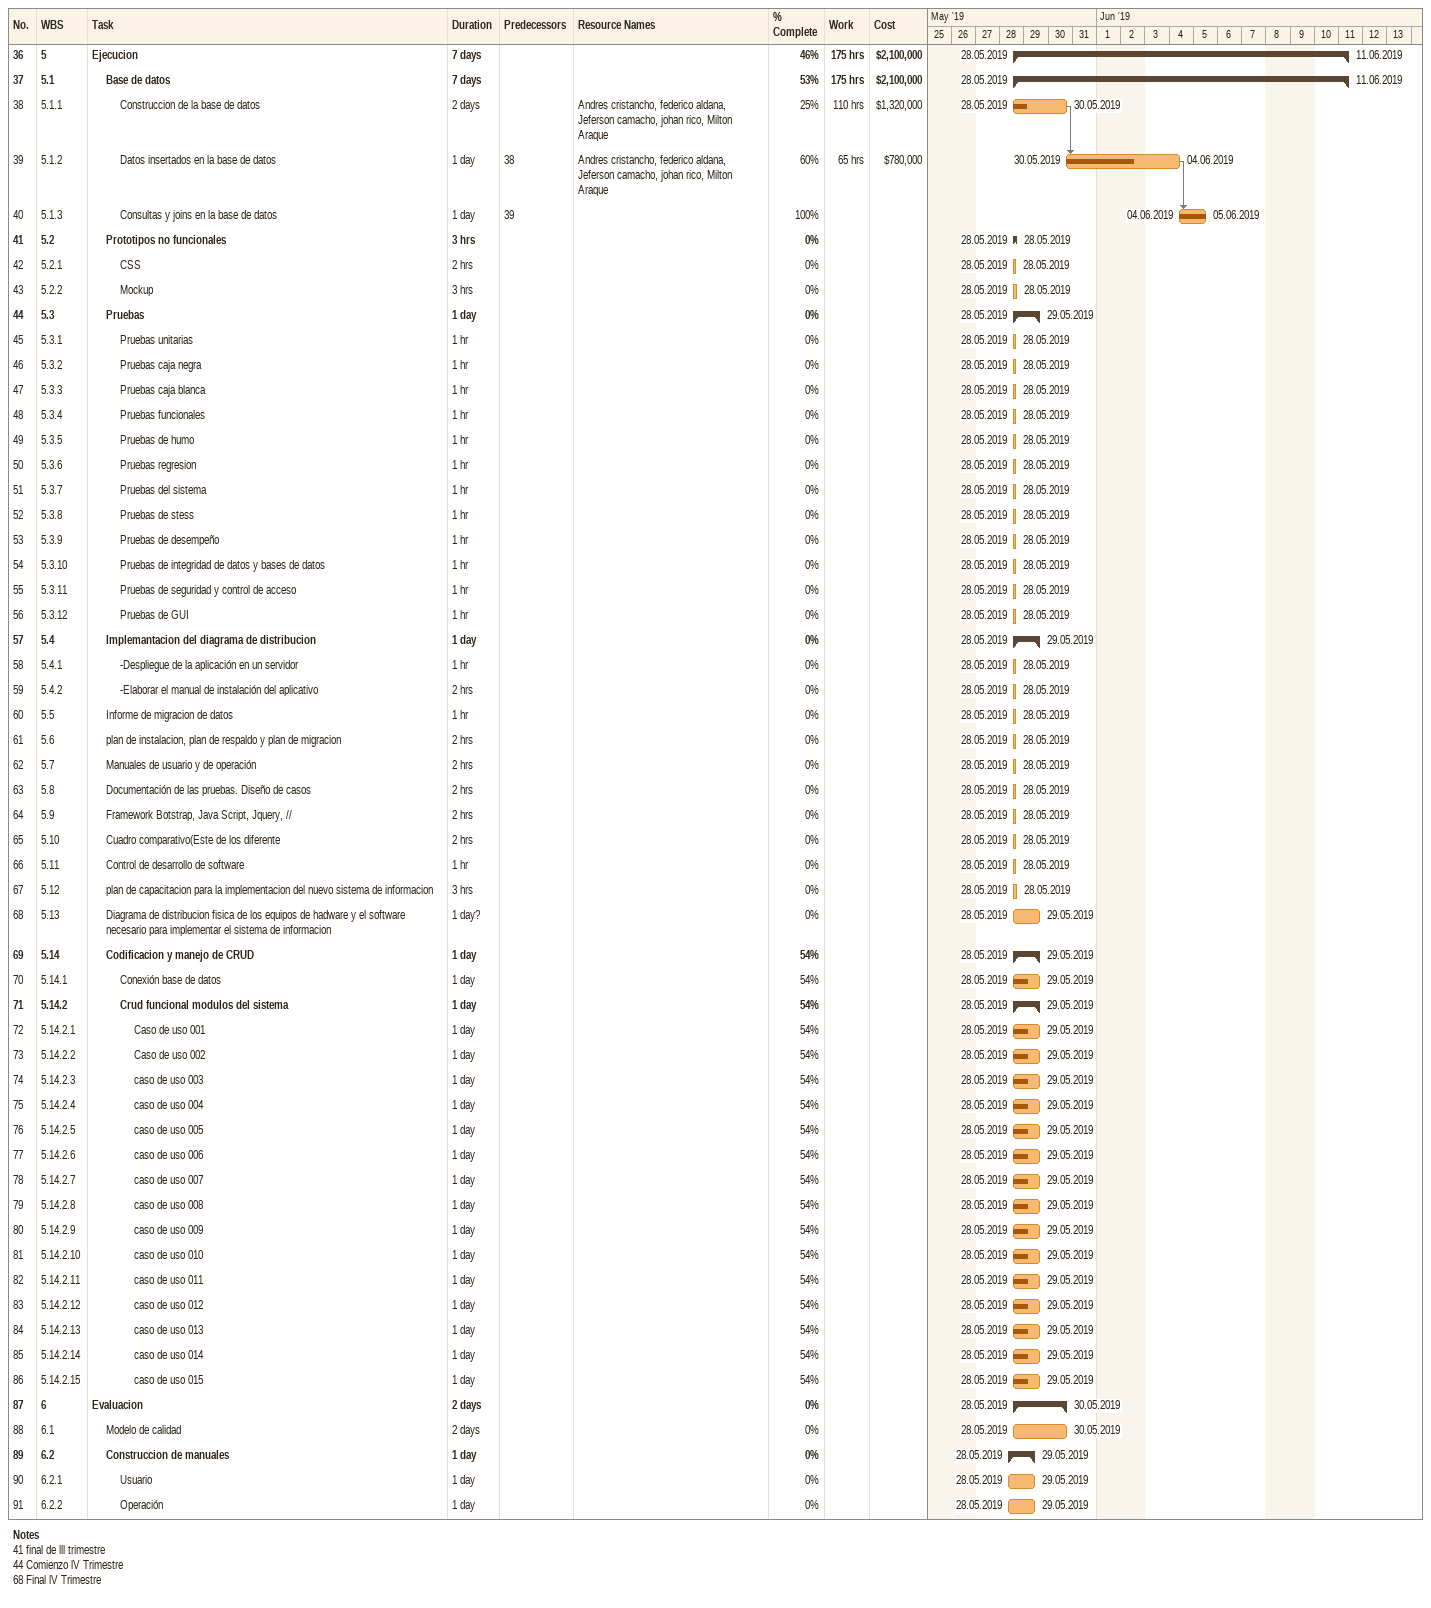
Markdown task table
| ID | WBS | Task | Duration | Start | Finish | Predecessors | Resources | % complete | Work (h) | Cost ($) |
|---|---|---|---|---|---|---|---|---|---|---|
| 36 | 5 | **Ejecucion** | 7d | 2019-05-28 | 2019-06-11 |  |  | 46 | 175 | 2100000 |
| 37 | 5.1 | **Base de datos** | 7d | 2019-05-28 | 2019-06-11 |  |  | 53 | 175 | 2100000 |
| 38 | 5.1.1 | Construccion de la base de datos | 2d | 2019-05-28 | 2019-05-30 |  | Andres cristancho, federico aldana, Jeferson camacho, johan rico, Milton Araque | 25 | 110 | 1320000 |
| 39 | 5.1.2 | Datos insertados en la base de datos | 1d | 2019-05-30 | 2019-06-04 | 38 | Andres cristancho, federico aldana, Jeferson camacho, johan rico, Milton Araque | 60 | 65 | 780000 |
| 40 | 5.1.3 | Consultas y joins en la base de datos | 1d | 2019-06-04 | 2019-06-05 | 39 |  | 100 |  |  |
| 41 | 5.2 | **Prototipos no funcionales** | 3h | 2019-05-28 | 2019-05-28 |  |  | 0 |  |  |
| 42 | 5.2.1 | CSS | 2h | 2019-05-28 | 2019-05-28 |  |  | 0 |  |  |
| 43 | 5.2.2 | Mockup | 3h | 2019-05-28 | 2019-05-28 |  |  | 0 |  |  |
| 44 | 5.3 | **Pruebas** | 1d | 2019-05-28 | 2019-05-29 |  |  | 0 |  |  |
| 45 | 5.3.1 | Pruebas unitarias | 1h | 2019-05-28 | 2019-05-28 |  |  | 0 |  |  |
| 46 | 5.3.2 | Pruebas caja negra | 1h | 2019-05-28 | 2019-05-28 |  |  | 0 |  |  |
| 47 | 5.3.3 | Pruebas caja blanca | 1h | 2019-05-28 | 2019-05-28 |  |  | 0 |  |  |
| 48 | 5.3.4 | Pruebas funcionales | 1h | 2019-05-28 | 2019-05-28 |  |  | 0 |  |  |
| 49 | 5.3.5 | Pruebas de humo | 1h | 2019-05-28 | 2019-05-28 |  |  | 0 |  |  |
| 50 | 5.3.6 | Pruebas regresion | 1h | 2019-05-28 | 2019-05-28 |  |  | 0 |  |  |
| 51 | 5.3.7 | Pruebas del sistema | 1h | 2019-05-28 | 2019-05-28 |  |  | 0 |  |  |
| 52 | 5.3.8 | Pruebas de stess | 1h | 2019-05-28 | 2019-05-28 |  |  | 0 |  |  |
| 53 | 5.3.9 | Pruebas de desempeño | 1h | 2019-05-28 | 2019-05-28 |  |  | 0 |  |  |
| 54 | 5.3.10 | Pruebas de integridad de datos y bases de datos | 1h | 2019-05-28 | 2019-05-28 |  |  | 0 |  |  |
| 55 | 5.3.11 | Pruebas de seguridad y control de acceso | 1h | 2019-05-28 | 2019-05-28 |  |  | 0 |  |  |
| 56 | 5.3.12 | Pruebas de GUI | 1h | 2019-05-28 | 2019-05-28 |  |  | 0 |  |  |
| 57 | 5.4 | **Implemantacion del diagrama de distribucion** | 1d | 2019-05-28 | 2019-05-29 |  |  | 0 |  |  |
| 58 | 5.4.1 | -Despliegue de la aplicación en un servidor | 1h | 2019-05-28 | 2019-05-28 |  |  | 0 |  |  |
| 59 | 5.4.2 | -Elaborar el manual de instalación del aplicativo | 2h | 2019-05-28 | 2019-05-28 |  |  | 0 |  |  |
| 60 | 5.5 | Informe de migracion de datos | 1h | 2019-05-28 | 2019-05-28 |  |  | 0 |  |  |
| 61 | 5.6 | plan de instalacion, plan de respaldo y plan de migracion | 2h | 2019-05-28 | 2019-05-28 |  |  | 0 |  |  |
| 62 | 5.7 | Manuales de usuario y de operación | 2h | 2019-05-28 | 2019-05-28 |  |  | 0 |  |  |
| 63 | 5.8 | Documentación de las pruebas. Diseño de casos | 2h | 2019-05-28 | 2019-05-28 |  |  | 0 |  |  |
| 64 | 5.9 | Framework Botstrap, Java Script, Jquery, // | 2h | 2019-05-28 | 2019-05-28 |  |  | 0 |  |  |
| 65 | 5.10 | Cuadro comparativo(Este de los diferente | 2h | 2019-05-28 | 2019-05-28 |  |  | 0 |  |  |
| 66 | 5.11 | Control de desarrollo de software | 1h | 2019-05-28 | 2019-05-28 |  |  | 0 |  |  |
| 67 | 5.12 | plan de capacitacion para la implementacion del nuevo sistema de informacion | 3h | 2019-05-28 | 2019-05-28 |  |  | 0 |  |  |
| 68 | 5.13 | Diagrama de distribucion fisica de los equipos de hadware y el software necesario para implementar el sistema de informacion | 1d? | 2019-05-28 | 2019-05-29 |  |  | 0 |  |  |
| 69 | 5.14 | **Codificacion y manejo de CRUD** | 1d | 2019-05-28 | 2019-05-29 |  |  | 54 |  |  |
| 70 | 5.14.1 | Conexión base de datos | 1d | 2019-05-28 | 2019-05-29 |  |  | 54 |  |  |
| 71 | 5.14.2 | **Crud funcional modulos del sistema** | 1d | 2019-05-28 | 2019-05-29 |  |  | 54 |  |  |
| 72 | 5.14.2.1 | Caso de uso 001 | 1d | 2019-05-28 | 2019-05-29 |  |  | 54 |  |  |
| 73 | 5.14.2.2 | Caso de uso 002 | 1d | 2019-05-28 | 2019-05-29 |  |  | 54 |  |  |
| 74 | 5.14.2.3 | caso de uso 003 | 1d | 2019-05-28 | 2019-05-29 |  |  | 54 |  |  |
| 75 | 5.14.2.4 | caso de uso 004 | 1d | 2019-05-28 | 2019-05-29 |  |  | 54 |  |  |
| 76 | 5.14.2.5 | caso de uso 005 | 1d | 2019-05-28 | 2019-05-29 |  |  | 54 |  |  |
| 77 | 5.14.2.6 | caso de uso 006 | 1d | 2019-05-28 | 2019-05-29 |  |  | 54 |  |  |
| 78 | 5.14.2.7 | caso de uso 007 | 1d | 2019-05-28 | 2019-05-29 |  |  | 54 |  |  |
| 79 | 5.14.2.8 | caso de uso 008 | 1d | 2019-05-28 | 2019-05-29 |  |  | 54 |  |  |
| 80 | 5.14.2.9 | caso de uso 009 | 1d | 2019-05-28 | 2019-05-29 |  |  | 54 |  |  |
| 81 | 5.14.2.10 | caso de uso 010 | 1d | 2019-05-28 | 2019-05-29 |  |  | 54 |  |  |
| 82 | 5.14.2.11 | caso de uso 011 | 1d | 2019-05-28 | 2019-05-29 |  |  | 54 |  |  |
| 83 | 5.14.2.12 | caso de uso 012 | 1d | 2019-05-28 | 2019-05-29 |  |  | 54 |  |  |
| 84 | 5.14.2.13 | caso de uso 013 | 1d | 2019-05-28 | 2019-05-29 |  |  | 54 |  |  |
| 85 | 5.14.2.14 | caso de uso 014 | 1d | 2019-05-28 | 2019-05-29 |  |  | 54 |  |  |
| 86 | 5.14.2.15 | caso de uso 015 | 1d | 2019-05-28 | 2019-05-29 |  |  | 54 |  |  |
| 87 | 6 | **Evaluacion** | 2d | 2019-05-28 | 2019-05-30 |  |  | 0 |  |  |
| 88 | 6.1 | Modelo de calidad | 2d | 2019-05-28 | 2019-05-30 |  |  | 0 |  |  |
| 89 | 6.2 | **Construccion de manuales** | 1d | 2019-05-28 | 2019-05-29 |  |  | 0 |  |  |
| 90 | 6.2.1 | Usuario | 1d | 2019-05-28 | 2019-05-29 |  |  | 0 |  |  |
| 91 | 6.2.2 | Operación | 1d | 2019-05-28 | 2019-05-29 |  |  | 0 |  |  |

Notes
- 41: final de lll trimestre
- 44: Comienzo lV Trimestre
- 68: Final lV Trimestre
